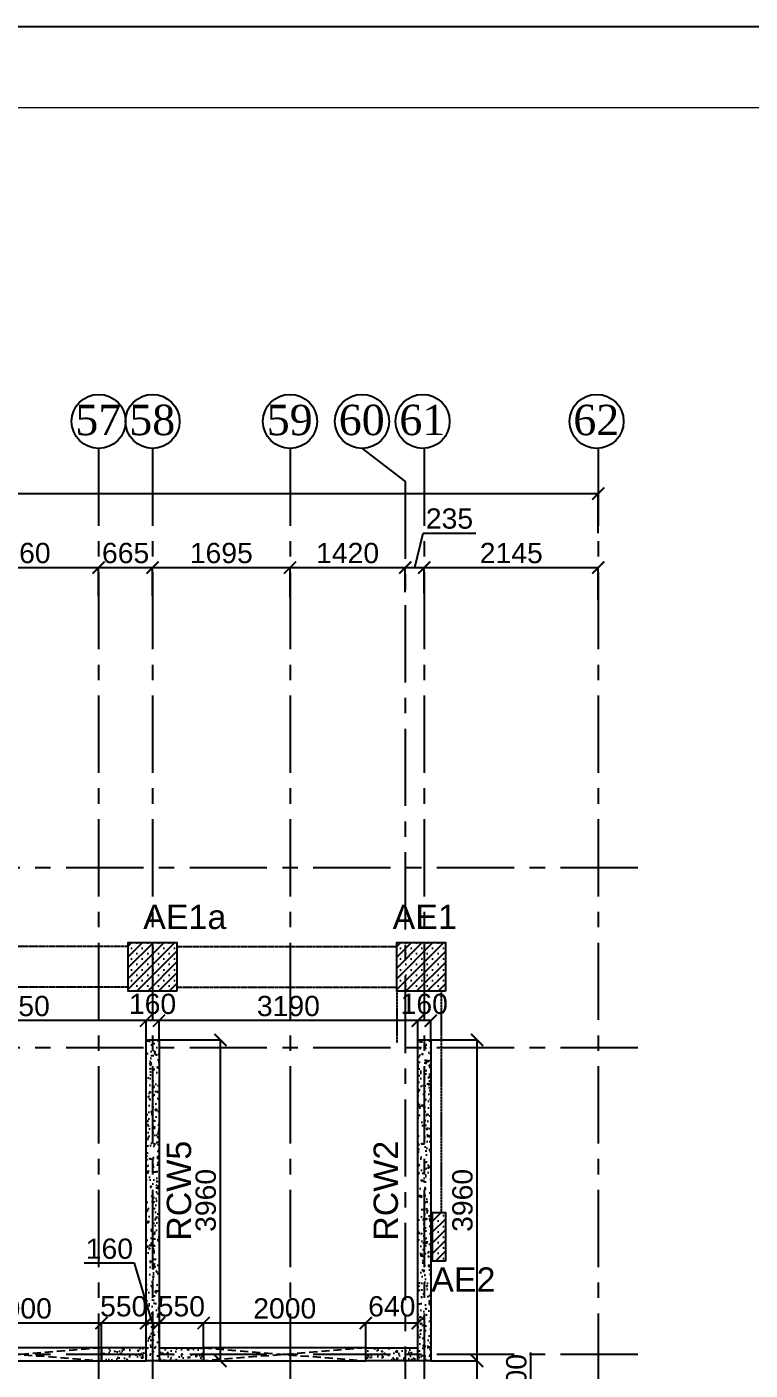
# Model space of a CAD drawing. Header units: inches. Extents: x 207135 to 337634, y -175669 to -89669.
# Drawn here: x 292982 to 301899, y -106237 to -89669 of the extents above; entities that cross this region are included whole.
import ezdxf

# ---------------------------------------------------------------- set-up
doc = ezdxf.new("R2010")
doc.units = ezdxf.units.IN
doc.header["$MEASUREMENT"] = 0
for name, pattern in [('CENTER', [50.8, 31.75, -6.35, 6.35, -6.35]), ('DASHED2', [9.525, 6.35, -3.175]), ('Hidden', [3, 2, -1])]:
    doc.linetypes.add(name, pattern=pattern)
for name, color, linetype in [('160 R.C. WALL HAT', 8, 'Continuous'), ('160 R.C.WALL', 6, 'Continuous'), ('160 WALL  OPENING LINE', 1, 'Continuous'), ('160 WALL OPEING', 1, 'Continuous'), ('AR-Column', 40, 'Continuous'), ('AR-Hidden', 251, 'DASHED2'), ('DIM', 251, 'Continuous'), ('GIRD CIR', 1, 'Continuous'), ('GIRD TEXT', 4, 'Continuous'), ('GRID', 8, 'CENTER'), ('GRID DIM', 4, 'Continuous'), ('NON S.WALL HATCH', 8, 'Continuous'), ('SHEAR WALL NAME', 3, 'Continuous'), ('TEXT-1', 3, 'Continuous')]:
    doc.layers.add(name, color=color, linetype=linetype)
doc.layers.add('JKEC COLHAT', color=2, linetype='Continuous', lineweight=20)
doc.styles.add('T200', font='sanss___.ttf', dxfattribs={"height": 250})
doc.styles.add('T300', font='sanss___.ttf', dxfattribs={"height": 350})
doc.styles.add('T400', font='romantic.ttf')
doc.dimstyles.new('T 200', dxfattribs={"dimtxt": 250, "dimasz": 150, "dimexe": 1, "dimexo": 0, "dimgap": 50, "dimtad": 1, "dimdec": 0, "dimdsep": 46, "dimtxsty": 'T200', "dimblk": 'ARCHTICK', "dimcen": 2.5, "dimdle": 1, "dimclrd": 5, "dimclre": 253, "dimclrt": 1, "dimadec": 0, "dimazin": 0, "dimtfac": 1, "dimtdec": 0, "dimtmove": 2, "dimatfit": 3, "dimfxl": 0, "dimarcsym": 0})
doc.dimstyles.new('T 300', dxfattribs={"dimtxt": 250, "dimasz": 150, "dimexe": 1, "dimexo": 0, "dimgap": 50, "dimtad": 1, "dimdec": 0, "dimrnd": 5, "dimdsep": 46, "dimtxsty": 'T200', "dimblk": 'ARCHTICK', "dimcen": 2.5, "dimdle": 1, "dimclrd": 5, "dimclre": 253, "dimclrt": 4, "dimadec": 0, "dimazin": 0, "dimtfac": 1, "dimtdec": 0, "dimtmove": 2, "dimatfit": 3, "dimfxl": 0, "dimarcsym": 0})
pattern_1 = [(45, (-132245.64, 74440.45), (-66.29126, 66.29126), []), (45, (-132179.35, 74440.45), (-66.29126, 66.29126), [0, -93.75])]
pattern_2 = [(50, (2124542.95, 287067.85), (179.315046, -15.688034), [18.75, -206.25]), (355, (2124542.95, 287067.85), (-34.687833, 188.048033), [15, -165]), (100.451444, (2124557.9, 287066.54), (144.627212, 172.359998), [15.935048, -175.285528]), (46.1842, (2124542.95, 287117.85), (266.810333, -41.37982), [28.125, -309.375]), (96.635635, (2124565.19, 287114.4), (233.665486, 243.52965), [23.902586, -262.92844]), (351.184164, (2124542.95, 287117.85), (233.665486, 243.52965), [22.5, -247.5]), (21, (2124567.95, 287105.35), (149.226763, -100.654723), [18.75, -206.25]), (326, (2124567.95, 287105.35), (60.828833, 181.287511), [15, -165]), (71.451445, (2124580.39, 287096.96), (210.055594, 80.632788), [15.935047, -175.285528]), (37.5, (2124542.95, 287067.85), (3.0399638, 83.2234635), [0, -163, 0, -167.5, 0, -165.625]), (7.5, (2124542.95, 287067.85), (65.7673844, 98.602928), [0, -95.5, 0, -159.25, 0, -63.125]), (327.5, (2124487.2, 287067.85), (133.455609, -5.638718), [0, -62.5, 0, -195, 0, -258.75]), (317.5, (2124462.2, 287067.85), (145.796542, 25.0262456), [0, -81.25, 0, -129.5, 0, -183.75])]

# ---------------------------------------------------------------- blocks, each defined once
blk = doc.blocks.new('_ARCHTICK')
at = {"color": 0, "linetype": 'ByBlock', "const_width": 0.15}
blk.add_lwpolyline([(-0.5, -0.5), (0.5, 0.5)], dxfattribs=at)
blk = doc.blocks.new('*D50')
at = {"layer": 'Defpoints', "color": 0}
for p in [(300026, -95426), (216957, -95914, 15), (300026, -95914, 15)]:
    blk.add_point(p, dxfattribs=at)
at = {"layer": 'GRID DIM', "color": 5, "lineweight": -2}
blk.add_line((216956, -95426), (300027, -95426), dxfattribs=at)
at = {"layer": 'GRID DIM', "color": 253, "lineweight": -2}
for p, q in [((216957, -95914), (216957, -95425)), ((300026, -95914), (300026, -95425))]:
    blk.add_line(p, q, dxfattribs=at)
at = {"layer": 'GRID DIM', "color": 5, "lineweight": -2, "xscale": 150, "yscale": 150, "zscale": 150, "rotation": 180}
blk.add_blockref('_ARCHTICK', (216957, -95426), dxfattribs=at)
at = {"layer": 'GRID DIM', "color": 5, "lineweight": -2, "xscale": 150, "yscale": 150, "zscale": 150}
blk.add_blockref('_ARCHTICK', (300026, -95426), dxfattribs=at)
at = {"layer": 'GRID DIM', "color": 4, "insert": (258492, -95247), "char_height": 250, "attachment_point": 5, "style": 'T200'}
blk.add_mtext('83070', dxfattribs=at)
blk = doc.blocks.new('*D104')
at = {"layer": 'Defpoints', "color": 0}
for p in [(293866, -96339), (293866, -96686, 15), (291906, -96896, 15)]:
    blk.add_point(p, dxfattribs=at)
at = {"layer": 'GRID DIM', "color": 5, "lineweight": -2}
blk.add_line((291905, -96339), (293867, -96339), dxfattribs=at)
at = {"layer": 'GRID DIM', "color": 253, "lineweight": -2}
for p, q in [((291906, -96896), (291906, -96338)), ((293866, -96686), (293866, -96338))]:
    blk.add_line(p, q, dxfattribs=at)
at = {"layer": 'GRID DIM', "color": 5, "lineweight": -2, "xscale": 150, "yscale": 150, "zscale": 150, "rotation": 180}
blk.add_blockref('_ARCHTICK', (291906, -96339), dxfattribs=at)
at = {"layer": 'GRID DIM', "color": 5, "lineweight": -2, "xscale": 150, "yscale": 150, "zscale": 150}
blk.add_blockref('_ARCHTICK', (293866, -96339), dxfattribs=at)
at = {"layer": 'GRID DIM', "color": 4, "insert": (292886, -96160), "char_height": 250, "attachment_point": 5, "style": 'T200'}
blk.add_mtext('1960', dxfattribs=at)
blk = doc.blocks.new('*D105')
at = {"layer": 'Defpoints', "color": 0}
for p in [(294531, -96339), (293866, -96686, 15), (294531, -96686, 15)]:
    blk.add_point(p, dxfattribs=at)
at = {"layer": 'GRID DIM', "color": 5, "lineweight": -2}
blk.add_line((293865, -96339), (294532, -96339), dxfattribs=at)
at = {"layer": 'GRID DIM', "color": 253, "lineweight": -2}
for p, q in [((293866, -96686), (293866, -96338)), ((294531, -96686), (294531, -96338))]:
    blk.add_line(p, q, dxfattribs=at)
at = {"layer": 'GRID DIM', "color": 5, "lineweight": -2, "xscale": 150, "yscale": 150, "zscale": 150, "rotation": 180}
blk.add_blockref('_ARCHTICK', (293866, -96339), dxfattribs=at)
at = {"layer": 'GRID DIM', "color": 5, "lineweight": -2, "xscale": 150, "yscale": 150, "zscale": 150}
blk.add_blockref('_ARCHTICK', (294531, -96339), dxfattribs=at)
at = {"layer": 'GRID DIM', "color": 4, "insert": (294199, -96160), "char_height": 250, "attachment_point": 5, "style": 'T200'}
blk.add_mtext('665', dxfattribs=at)
blk = doc.blocks.new('*D106')
at = {"layer": 'Defpoints', "color": 0}
for p in [(296226, -96339), (294531, -96686, 15), (296226, -96709, 15)]:
    blk.add_point(p, dxfattribs=at)
at = {"layer": 'GRID DIM', "color": 5, "lineweight": -2}
blk.add_line((294530, -96339), (296227, -96339), dxfattribs=at)
at = {"layer": 'GRID DIM', "color": 253, "lineweight": -2}
for p, q in [((294531, -96686), (294531, -96338)), ((296226, -96709), (296226, -96338))]:
    blk.add_line(p, q, dxfattribs=at)
at = {"layer": 'GRID DIM', "color": 5, "lineweight": -2, "xscale": 150, "yscale": 150, "zscale": 150, "rotation": 180}
blk.add_blockref('_ARCHTICK', (294531, -96339), dxfattribs=at)
at = {"layer": 'GRID DIM', "color": 5, "lineweight": -2, "xscale": 150, "yscale": 150, "zscale": 150}
blk.add_blockref('_ARCHTICK', (296226, -96339), dxfattribs=at)
at = {"layer": 'GRID DIM', "color": 4, "insert": (295379, -96160), "char_height": 250, "attachment_point": 5, "style": 'T200'}
blk.add_mtext('1695', dxfattribs=at)
blk = doc.blocks.new('*D107')
at = {"layer": 'Defpoints', "color": 0}
for p in [(297646, -96339), (296226, -96709, 15), (297646, -96642, 15)]:
    blk.add_point(p, dxfattribs=at)
at = {"layer": 'GRID DIM', "color": 5, "lineweight": -2}
blk.add_line((296225, -96339), (297647, -96339), dxfattribs=at)
at = {"layer": 'GRID DIM', "color": 253, "lineweight": -2}
for p, q in [((296226, -96709), (296226, -96338)), ((297646, -96642), (297646, -96338))]:
    blk.add_line(p, q, dxfattribs=at)
at = {"layer": 'GRID DIM', "color": 5, "lineweight": -2, "xscale": 150, "yscale": 150, "zscale": 150, "rotation": 180}
blk.add_blockref('_ARCHTICK', (296226, -96339), dxfattribs=at)
at = {"layer": 'GRID DIM', "color": 5, "lineweight": -2, "xscale": 150, "yscale": 150, "zscale": 150}
blk.add_blockref('_ARCHTICK', (297646, -96339), dxfattribs=at)
at = {"layer": 'GRID DIM', "color": 4, "insert": (296936, -96160), "char_height": 250, "attachment_point": 5, "style": 'T200'}
blk.add_mtext('1420', dxfattribs=at)
blk = doc.blocks.new('*D108')
at = {"layer": 'Defpoints', "color": 0}
for p in [(297881, -96339), (297646, -96642, 15), (297881, -96659, 15)]:
    blk.add_point(p, dxfattribs=at)
at = {"layer": 'GRID DIM', "color": 5, "lineweight": -2}
for p, q in [((297764, -96339), (297869, -95914)), ((297869, -95914), (298515, -95914)), ((297645, -96339), (297882, -96339))]:
    blk.add_line(p, q, dxfattribs=at)
at = {"layer": 'GRID DIM', "color": 253, "lineweight": -2}
for p, q in [((297646, -96642), (297646, -96338)), ((297881, -96659), (297881, -96338))]:
    blk.add_line(p, q, dxfattribs=at)
at = {"layer": 'GRID DIM', "color": 5, "lineweight": -2, "xscale": 150, "yscale": 150, "zscale": 150, "rotation": 180}
blk.add_blockref('_ARCHTICK', (297646, -96339), dxfattribs=at)
at = {"layer": 'GRID DIM', "color": 5, "lineweight": -2, "xscale": 150, "yscale": 150, "zscale": 150}
blk.add_blockref('_ARCHTICK', (297881, -96339), dxfattribs=at)
at = {"layer": 'GRID DIM', "color": 4, "insert": (298192, -95735), "char_height": 250, "attachment_point": 5, "style": 'T200'}
blk.add_mtext('235', dxfattribs=at)
blk = doc.blocks.new('*D109')
at = {"layer": 'Defpoints', "color": 0}
for p in [(300026, -96339), (297881, -96659, 15), (300026, -96735, 15)]:
    blk.add_point(p, dxfattribs=at)
at = {"layer": 'GRID DIM', "color": 5, "lineweight": -2}
blk.add_line((297880, -96339), (300027, -96339), dxfattribs=at)
at = {"layer": 'GRID DIM', "color": 253, "lineweight": -2}
for p, q in [((297881, -96659), (297881, -96338)), ((300026, -96735), (300026, -96338))]:
    blk.add_line(p, q, dxfattribs=at)
at = {"layer": 'GRID DIM', "color": 5, "lineweight": -2, "xscale": 150, "yscale": 150, "zscale": 150, "rotation": 180}
blk.add_blockref('_ARCHTICK', (297881, -96339), dxfattribs=at)
at = {"layer": 'GRID DIM', "color": 5, "lineweight": -2, "xscale": 150, "yscale": 150, "zscale": 150}
blk.add_blockref('_ARCHTICK', (300026, -96339), dxfattribs=at)
at = {"layer": 'GRID DIM', "color": 4, "insert": (298954, -96160), "char_height": 250, "attachment_point": 5, "style": 'T200'}
blk.add_mtext('2145', dxfattribs=at)
blk = doc.blocks.new('*D407')
at = {"layer": 'Defpoints', "color": 0}
for p in [(297801, -101926), (297801, -102163, 15), (297961, -102163, 15)]:
    blk.add_point(p, dxfattribs=at)
at = {"layer": 'DIM', "color": 5, "lineweight": -2}
blk.add_line((297962, -101926), (297800, -101926), dxfattribs=at)
at = {"layer": 'DIM', "color": 253, "lineweight": -2}
for p, q in [((297801, -102163), (297801, -101925)), ((297961, -102163), (297961, -101925))]:
    blk.add_line(p, q, dxfattribs=at)
at = {"layer": 'DIM', "color": 5, "lineweight": -2, "xscale": 150, "yscale": 150, "zscale": 150, "rotation": 180}
blk.add_blockref('_ARCHTICK', (297801, -101926), dxfattribs=at)
at = {"layer": 'DIM', "color": 5, "lineweight": -2, "xscale": 150, "yscale": 150, "zscale": 150}
blk.add_blockref('_ARCHTICK', (297961, -101926), dxfattribs=at)
at = {"layer": 'DIM', "color": 1, "insert": (297881, -101721), "char_height": 250, "attachment_point": 5, "style": 'T200'}
blk.add_mtext('160', dxfattribs=at)
blk = doc.blocks.new('*D408')
at = {"layer": 'Defpoints', "color": 0}
for p in [(294611, -101926), (294611, -102163, 15), (297801, -102163, 15)]:
    blk.add_point(p, dxfattribs=at)
at = {"layer": 'DIM', "color": 5, "lineweight": -2}
blk.add_line((297802, -101926), (294610, -101926), dxfattribs=at)
at = {"layer": 'DIM', "color": 253, "lineweight": -2}
for p, q in [((294611, -102163), (294611, -101925)), ((297801, -102163), (297801, -101925))]:
    blk.add_line(p, q, dxfattribs=at)
at = {"layer": 'DIM', "color": 5, "lineweight": -2, "xscale": 150, "yscale": 150, "zscale": 150, "rotation": 180}
blk.add_blockref('_ARCHTICK', (294611, -101926), dxfattribs=at)
at = {"layer": 'DIM', "color": 5, "lineweight": -2, "xscale": 150, "yscale": 150, "zscale": 150}
blk.add_blockref('_ARCHTICK', (297801, -101926), dxfattribs=at)
at = {"layer": 'DIM', "color": 1, "insert": (296206, -101747), "char_height": 250, "attachment_point": 5, "style": 'T200'}
blk.add_mtext('3190', dxfattribs=at)
blk = doc.blocks.new('*D409')
at = {"layer": 'Defpoints', "color": 0}
for p in [(294451, -101926), (294451, -102163, 15), (294611, -102163, 15)]:
    blk.add_point(p, dxfattribs=at)
at = {"layer": 'DIM', "color": 5, "lineweight": -2}
blk.add_line((294612, -101926), (294450, -101926), dxfattribs=at)
at = {"layer": 'DIM', "color": 253, "lineweight": -2}
for p, q in [((294451, -102163), (294451, -101925)), ((294611, -102163), (294611, -101925))]:
    blk.add_line(p, q, dxfattribs=at)
at = {"layer": 'DIM', "color": 5, "lineweight": -2, "xscale": 150, "yscale": 150, "zscale": 150, "rotation": 180}
blk.add_blockref('_ARCHTICK', (294451, -101926), dxfattribs=at)
at = {"layer": 'DIM', "color": 5, "lineweight": -2, "xscale": 150, "yscale": 150, "zscale": 150}
blk.add_blockref('_ARCHTICK', (294611, -101926), dxfattribs=at)
at = {"layer": 'DIM', "color": 1, "insert": (294531, -101721), "char_height": 250, "attachment_point": 5, "style": 'T200'}
blk.add_mtext('160', dxfattribs=at)
blk = doc.blocks.new('*D410')
at = {"layer": 'Defpoints', "color": 0}
for p in [(291301, -101926), (291301, -102163, 15), (294451, -102163, 15)]:
    blk.add_point(p, dxfattribs=at)
at = {"layer": 'DIM', "color": 5, "lineweight": -2}
blk.add_line((294452, -101926), (291300, -101926), dxfattribs=at)
at = {"layer": 'DIM', "color": 253, "lineweight": -2}
for p, q in [((291301, -102163), (291301, -101925)), ((294451, -102163), (294451, -101925))]:
    blk.add_line(p, q, dxfattribs=at)
at = {"layer": 'DIM', "color": 5, "lineweight": -2, "xscale": 150, "yscale": 150, "zscale": 150, "rotation": 180}
blk.add_blockref('_ARCHTICK', (291301, -101926), dxfattribs=at)
at = {"layer": 'DIM', "color": 5, "lineweight": -2, "xscale": 150, "yscale": 150, "zscale": 150}
blk.add_blockref('_ARCHTICK', (294451, -101926), dxfattribs=at)
at = {"layer": 'DIM', "color": 1, "insert": (292876, -101747), "char_height": 250, "attachment_point": 5, "style": 'T200'}
blk.add_mtext('3150', dxfattribs=at)
blk = doc.blocks.new('*D431')
at = {"layer": 'Defpoints', "color": 0}
for p in [(297161, -105656), (297161, -105963, 15), (297801, -105943, 15)]:
    blk.add_point(p, dxfattribs=at)
at = {"layer": 'DIM', "color": 5, "lineweight": -2}
blk.add_line((297802, -105656), (297160, -105656), dxfattribs=at)
at = {"layer": 'DIM', "color": 253, "lineweight": -2}
for p, q in [((297161, -105963), (297161, -105655)), ((297801, -105943), (297801, -105655))]:
    blk.add_line(p, q, dxfattribs=at)
at = {"layer": 'DIM', "color": 5, "lineweight": -2, "xscale": 150, "yscale": 150, "zscale": 150, "rotation": 180}
blk.add_blockref('_ARCHTICK', (297161, -105656), dxfattribs=at)
at = {"layer": 'DIM', "color": 5, "lineweight": -2, "xscale": 150, "yscale": 150, "zscale": 150}
blk.add_blockref('_ARCHTICK', (297801, -105656), dxfattribs=at)
at = {"layer": 'DIM', "color": 1, "insert": (297481, -105451), "char_height": 250, "attachment_point": 5, "style": 'T200'}
blk.add_mtext('640', dxfattribs=at)
blk = doc.blocks.new('*D432')
at = {"layer": 'Defpoints', "color": 0}
for p in [(295161, -105656), (295161, -105963, 15), (297161, -105963, 15)]:
    blk.add_point(p, dxfattribs=at)
at = {"layer": 'DIM', "color": 5, "lineweight": -2}
blk.add_line((297162, -105656), (295160, -105656), dxfattribs=at)
at = {"layer": 'DIM', "color": 253, "lineweight": -2}
for p, q in [((295161, -105963), (295161, -105655)), ((297161, -105963), (297161, -105655))]:
    blk.add_line(p, q, dxfattribs=at)
at = {"layer": 'DIM', "color": 5, "lineweight": -2, "xscale": 150, "yscale": 150, "zscale": 150, "rotation": 180}
blk.add_blockref('_ARCHTICK', (295161, -105656), dxfattribs=at)
at = {"layer": 'DIM', "color": 5, "lineweight": -2, "xscale": 150, "yscale": 150, "zscale": 150}
blk.add_blockref('_ARCHTICK', (297161, -105656), dxfattribs=at)
at = {"layer": 'DIM', "color": 1, "insert": (296161, -105477), "char_height": 250, "attachment_point": 5, "style": 'T200'}
blk.add_mtext('2000', dxfattribs=at)
blk = doc.blocks.new('*D433')
at = {"layer": 'Defpoints', "color": 0}
for p in [(294611, -105656), (294611, -105844, 15), (295161, -105963, 15)]:
    blk.add_point(p, dxfattribs=at)
at = {"layer": 'DIM', "color": 5, "lineweight": -2}
blk.add_line((295162, -105656), (294610, -105656), dxfattribs=at)
at = {"layer": 'DIM', "color": 253, "lineweight": -2}
for p, q in [((294611, -105844), (294611, -105655)), ((295161, -105963), (295161, -105655))]:
    blk.add_line(p, q, dxfattribs=at)
at = {"layer": 'DIM', "color": 5, "lineweight": -2, "xscale": 150, "yscale": 150, "zscale": 150, "rotation": 180}
blk.add_blockref('_ARCHTICK', (294611, -105656), dxfattribs=at)
at = {"layer": 'DIM', "color": 5, "lineweight": -2, "xscale": 150, "yscale": 150, "zscale": 150}
blk.add_blockref('_ARCHTICK', (295161, -105656), dxfattribs=at)
at = {"layer": 'DIM', "color": 1, "insert": (294886, -105451), "char_height": 250, "attachment_point": 5, "style": 'T200'}
blk.add_mtext('550', dxfattribs=at)
blk = doc.blocks.new('*D434')
at = {"layer": 'Defpoints', "color": 0}
for p in [(294451, -105656), (294451, -105812, 15), (294611, -105844, 15)]:
    blk.add_point(p, dxfattribs=at)
at = {"layer": 'DIM', "color": 5, "lineweight": -2}
for p, q in [((294309, -104919), (293689, -104919)), ((294531, -105656), (294309, -104919)), ((294612, -105656), (294450, -105656))]:
    blk.add_line(p, q, dxfattribs=at)
at = {"layer": 'DIM', "color": 253, "lineweight": -2}
for p, q in [((294451, -105812), (294451, -105655)), ((294611, -105844), (294611, -105655))]:
    blk.add_line(p, q, dxfattribs=at)
at = {"layer": 'DIM', "color": 5, "lineweight": -2, "xscale": 150, "yscale": 150, "zscale": 150, "rotation": 180}
blk.add_blockref('_ARCHTICK', (294451, -105656), dxfattribs=at)
at = {"layer": 'DIM', "color": 5, "lineweight": -2, "xscale": 150, "yscale": 150, "zscale": 150}
blk.add_blockref('_ARCHTICK', (294611, -105656), dxfattribs=at)
at = {"layer": 'DIM', "color": 1, "insert": (293999, -104740), "char_height": 250, "attachment_point": 5, "style": 'T200'}
blk.add_mtext('160', dxfattribs=at)
blk = doc.blocks.new('*D435')
at = {"layer": 'Defpoints', "color": 0}
for p in [(293901, -105656), (294451, -105812, 15), (293901, -105963, 15)]:
    blk.add_point(p, dxfattribs=at)
at = {"layer": 'DIM', "color": 5, "lineweight": -2}
blk.add_line((294452, -105656), (293900, -105656), dxfattribs=at)
at = {"layer": 'DIM', "color": 253, "lineweight": -2}
for p, q in [((293901, -105963), (293901, -105655)), ((294451, -105812), (294451, -105655))]:
    blk.add_line(p, q, dxfattribs=at)
at = {"layer": 'DIM', "color": 5, "lineweight": -2, "xscale": 150, "yscale": 150, "zscale": 150, "rotation": 180}
blk.add_blockref('_ARCHTICK', (293901, -105656), dxfattribs=at)
at = {"layer": 'DIM', "color": 5, "lineweight": -2, "xscale": 150, "yscale": 150, "zscale": 150}
blk.add_blockref('_ARCHTICK', (294451, -105656), dxfattribs=at)
at = {"layer": 'DIM', "color": 1, "insert": (294176, -105451), "char_height": 250, "attachment_point": 5, "style": 'T200'}
blk.add_mtext('550', dxfattribs=at)
blk = doc.blocks.new('*D436')
at = {"layer": 'Defpoints', "color": 0}
for p in [(291901, -105656), (291901, -105963, 15), (293901, -105963, 15)]:
    blk.add_point(p, dxfattribs=at)
at = {"layer": 'DIM', "color": 5, "lineweight": -2}
blk.add_line((293902, -105656), (291900, -105656), dxfattribs=at)
at = {"layer": 'DIM', "color": 253, "lineweight": -2}
for p, q in [((291901, -105963), (291901, -105655)), ((293901, -105963), (293901, -105655))]:
    blk.add_line(p, q, dxfattribs=at)
at = {"layer": 'DIM', "color": 5, "lineweight": -2, "xscale": 150, "yscale": 150, "zscale": 150, "rotation": 180}
blk.add_blockref('_ARCHTICK', (291901, -105656), dxfattribs=at)
at = {"layer": 'DIM', "color": 5, "lineweight": -2, "xscale": 150, "yscale": 150, "zscale": 150}
blk.add_blockref('_ARCHTICK', (293901, -105656), dxfattribs=at)
at = {"layer": 'DIM', "color": 1, "insert": (292901, -105477), "char_height": 250, "attachment_point": 5, "style": 'T200'}
blk.add_mtext('2000', dxfattribs=at)
blk = doc.blocks.new('*D539')
at = {"layer": 'Defpoints', "color": 0}
for p in [(294611, -102163, 15), (295367, -102163), (294611, -106123, 15)]:
    blk.add_point(p, dxfattribs=at)
at = {"layer": 'DIM', "color": 253, "lineweight": -2}
for p, q in [((294611, -102163), (295368, -102163)), ((294611, -106123), (295368, -106123))]:
    blk.add_line(p, q, dxfattribs=at)
at = {"layer": 'DIM', "color": 5, "lineweight": -2}
blk.add_line((295367, -106124), (295367, -102162), dxfattribs=at)
at = {"layer": 'DIM', "color": 5, "lineweight": -2, "xscale": 150, "yscale": 150, "zscale": 150}
for p, rotation in [((295367, -102163), 90), ((295367, -106123), 270)]:
    blk.add_blockref('_ARCHTICK', p, dxfattribs=dict(at, rotation=rotation))
at = {"layer": 'DIM', "color": 1, "insert": (295188, -104143), "char_height": 250, "attachment_point": 5, "rotation": 90, "style": 'T200'}
blk.add_mtext('3960', dxfattribs=at)
blk = doc.blocks.new('*D643')
at = {"layer": 'Defpoints', "color": 0}
for p in [(297961, -106123, 15), (298532, -106123), (297961, -107923, 15)]:
    blk.add_point(p, dxfattribs=at)
at = {"layer": 'DIM', "color": 5, "lineweight": -2}
for p, q in [((299196, -106831), (299196, -106020)), ((298532, -107924), (298532, -106122)), ((298532, -107023), (299196, -106831))]:
    blk.add_line(p, q, dxfattribs=at)
at = {"layer": 'DIM', "color": 253, "lineweight": -2}
for p, q in [((297961, -106123), (298533, -106123)), ((297961, -107923), (298533, -107923))]:
    blk.add_line(p, q, dxfattribs=at)
at = {"layer": 'DIM', "color": 5, "lineweight": -2, "xscale": 150, "yscale": 150, "zscale": 150}
for p, rotation in [((298532, -106123), 90), ((298532, -107923), 270)]:
    blk.add_blockref('_ARCHTICK', p, dxfattribs=dict(at, rotation=rotation))
at = {"layer": 'DIM', "color": 1, "insert": (299017, -106426), "char_height": 250, "attachment_point": 5, "rotation": 90, "style": 'T200'}
blk.add_mtext('1800', dxfattribs=at)
blk = doc.blocks.new('*D644')
at = {"layer": 'Defpoints', "color": 0}
for p in [(297961, -102163, 15), (298532, -102163), (297961, -106123, 15)]:
    blk.add_point(p, dxfattribs=at)
at = {"layer": 'DIM', "color": 253, "lineweight": -2}
for p, q in [((297961, -102163), (298533, -102163)), ((297961, -106123), (298533, -106123))]:
    blk.add_line(p, q, dxfattribs=at)
at = {"layer": 'DIM', "color": 5, "lineweight": -2}
blk.add_line((298532, -106124), (298532, -102162), dxfattribs=at)
at = {"layer": 'DIM', "color": 5, "lineweight": -2, "xscale": 150, "yscale": 150, "zscale": 150}
for p, rotation in [((298532, -102163), 90), ((298532, -106123), 270)]:
    blk.add_blockref('_ARCHTICK', p, dxfattribs=dict(at, rotation=rotation))
at = {"layer": 'DIM', "color": 1, "insert": (298353, -104143), "char_height": 250, "attachment_point": 5, "rotation": 90, "style": 'T200'}
blk.add_mtext('3960', dxfattribs=at)
blk = doc.blocks.new('A$C02A55DAE')
at = {"layer": 'NON S.WALL HATCH'}
h = blk.add_hatch(dxfattribs=at)
h.set_pattern_fill('SACNCR', color=256, scale=1000)
h.set_pattern_definition(pattern_1)
h.paths.add_polyline_path([(76019, 600), (75419, 600), (75419, 1200), (76019, 1200)])
h = blk.add_hatch(dxfattribs=at)
h.set_pattern_fill('SACNCR', color=256, scale=1000)
h.set_pattern_definition(pattern_1)
h.paths.add_polyline_path([(79329, 600), (78729, 600), (78729, 1200), (79329, 1200)])
h = blk.add_hatch(dxfattribs=at)
h.set_pattern_fill('SACNCR', color=256, scale=1000)
h.set_pattern_definition([(45, (-132245.64, 75915.45), (-66.29126, 66.29126), []), (45, (-132179.35, 75915.45), (-66.29126, 66.29126), [0, -93.75])])
h.paths.add_polyline_path([(79329, -2730), (79169, -2730), (79169, -2130), (79329, -2130)])
at = {"layer": 'AR-Column', "color": 4, "elevation": -29}
for points in [[(76019, 600), (75419, 600), (75419, 1200), (76019, 1200)], [(79329, 600), (78729, 600), (78729, 1200), (79329, 1200)], [(79329, -2730), (79169, -2730), (79169, -2130), (79329, -2130)]]:
    blk.add_lwpolyline(points, close=True, dxfattribs=at)
at = {"layer": 'AR-Hidden', "ltscale": 0.009}
for p, q in [((75419, 1150, -29), (72709, 1150, -29)), ((76019, 1150, -29), (78729, 1150, -29)), ((75419, 650, -29), (72709, 650, -29)), ((76019, 650, -29), (78729, 650, -29)), ((78729, 600, -29), (78729, -40, -29)), ((79279, 600, -29), (79279, -2130, -29))]:
    blk.add_line(p, q, dxfattribs=at)

msp = doc.modelspace()

# ---------------------------------------------------------------- hatches: boundary and pattern name
at = {"layer": '160 R.C. WALL HAT'}
h = msp.add_hatch(dxfattribs=at)
h.set_pattern_fill('AR-CONC', color=256, scale=25)
h.set_pattern_definition(pattern_2)
h.paths.add_polyline_path([(294451, -102162.5), (294611, -102162.5), (294611, -106122.5), (294451, -106122.5)])
h = msp.add_hatch(dxfattribs=at)
h.set_pattern_fill('AR-CONC', color=256, scale=25)
h.set_pattern_definition(pattern_2)
h.paths.add_polyline_path([(297801, -102162.5), (297961, -102162.5), (297961, -106122.5), (297801, -106122.5)])
h = msp.add_hatch(dxfattribs=at)
h.set_pattern_fill('AR-CONC', color=256, scale=25)
h.set_pattern_definition(pattern_2)
h.paths.add_polyline_path([(293901, -106122.5), (293901, -105962.5), (294451, -105962.5), (294451, -106122.5)])
h = msp.add_hatch(dxfattribs=at)
h.set_pattern_fill('AR-CONC', color=256, scale=25)
h.set_pattern_definition(pattern_2)
h.paths.add_polyline_path([(294611, -106122.5), (294611, -105962.5), (295161, -105962.5), (295161, -106122.5)])
h = msp.add_hatch(dxfattribs=at)
h.set_pattern_fill('AR-CONC', color=256, scale=25)
h.set_pattern_definition(pattern_2)
h.paths.add_polyline_path([(297181, -105962.5), (297801, -105962.5), (297801, -106122.5), (297181, -106122.5)])

# ---------------------------------------------------------------- linework, layer by layer
at = {"layer": '160 R.C.WALL'}
for p, q in [((294451, -105962.5, 14.7), (293901, -105962.5, 14.7)), ((293901, -105962.5, 14.7), (293901, -106123.1, 14.7)), ((294611, -105962.5, 14.7), (295161, -105962.5, 14.7)), ((295161, -105962.5, 14.7), (295161, -106122.5, 14.7)), ((293901, -106122.5, 14.7), (294451, -106122.5, 14.7)), ((295161, -106122.5, 14.7), (294611, -106122.5, 14.7))]:
    msp.add_line(p, q, dxfattribs=at)
at = {"layer": '160 R.C.WALL', "elevation": 14.7}
for points in [[(294611, -106122.5), (294451, -106122.5), (294451, -102162.5), (294611, -102162.5)], [(297961, -106122.5), (297801, -106122.5), (297801, -102162.5), (297961, -102162.5)]]:
    msp.add_lwpolyline(points, close=True, dxfattribs=at)
msp.add_lwpolyline([(297801, -106122.5), (297161, -106122.5), (297161, -105962.5), (297801, -105962.5)], dxfattribs=at)
at = {"layer": '160 WALL  OPENING LINE', "elevation": 14.7}
for points in [[(293901, -105962.5), (291901, -105962.5), (291901, -106122.5), (293901, -106122.5)], [(297161, -105962.5), (295161, -105962.5), (295161, -106122.5), (297161, -106122.5)]]:
    msp.add_lwpolyline(points, close=True, dxfattribs=at)
at = {"layer": '160 WALL OPEING', "linetype": 'Hidden', "ltscale": 50}
for p, q in [((293901, -105962.5, 14.7), (291901, -106122.5, 14.7)), ((291901, -105962.5, 14.7), (293901, -106122.5, 14.7)), ((297161, -105962.5, 14.7), (295161, -106122.5, 14.7)), ((295161, -105962.5, 14.7), (297161, -106122.5, 14.7))]:
    msp.add_line(p, q, dxfattribs=at)
at = {"layer": 'Defpoints', "ltscale": 0.2}
msp.add_lwpolyline([(207134.8, -175669), (329134.8, -175669), (329134.8, -89669), (207134.8, -89669)], close=True, dxfattribs=at)
msp.add_lwpolyline([(207134.8, -175669), (329134.8, -175669), (329134.8, -89669), (207134.8, -89669)], close=True, dxfattribs=at)
at = {"layer": 'GIRD CIR'}
for centre in [(293866, -94535.4, 14.7), (294531, -94535.4, 14.7), (296226, -94535.4, 14.7), (297113.8, -94535.4, 14.7), (297861, -94535.4, 14.7), (300006, -94535.4, 14.7)]:
    msp.add_circle(centre, 333.3, dxfattribs=at)
at = {"layer": 'GRID', "ltscale": 30}
for p, q in [((293866, -94868.8, 14.7), (293866, -126522.9, 14.7)), ((294531, -94868.8, 14.7), (294531, -126522.9, 14.7)), ((296226, -94868.8, 14.7), (296226, -126522.9, 14.7)), ((297113.8, -94868.8, 14.7), (297646, -95277.2, 14.7)), ((297881, -94868.8, 14.7), (297881, -126522.9, 14.7)), ((300026, -94868.8, 14.7), (300026, -126522.9, 14.7)), ((297646, -95277.2, 14.7), (297646, -126522.9, 14.7)), ((300513.9, -100042.6, 14.7), (213696.9, -100042.6, 14.7)), ((300513.9, -102262.5, 14.7), (213696.9, -102262.5, 14.7)), ((300513.9, -106042.5, 14.7), (213696.9, -106042.5, 14.7))]:
    msp.add_line(p, q, dxfattribs=at)
at = {"layer": 'JKEC COLHAT', "ltscale": 0.2}
msp.add_lwpolyline([(208134.8, -174669), (328134.8, -174669), (328134.8, -90669), (208134.8, -90669)], close=True, dxfattribs=at)
msp.add_lwpolyline([(208134.8, -174669), (328134.8, -174669), (328134.8, -90669), (208134.8, -90669)], close=True, dxfattribs=at)

# ---------------------------------------------------------------- block references
at = {"layer": 'DIM', "color": 1}
msp.add_blockref('A$C02A55DAE', (218812.4, -102162.5, 14.7), dxfattribs=at)

# ---------------------------------------------------------------- texts
at = {"layer": 'GIRD TEXT', "ltscale": 7, "style": 'T400'}
for s, p in [('57', (293579, -94704.8)), ('58', (294244, -94704.8)), ('59', (295939, -94704.8)), ('60', (296826.8, -94704.8)), ('61', (297574, -94704.8)), ('62', (299719, -94704.8))]:
    msp.add_text(s, height=375, dxfattribs=at).set_placement(p)
at = {"layer": 'SHEAR WALL NAME', "ltscale": 7, "style": 'T300'}
for s, p in [('RCW5', (295006.4, -104641.2)), ('RCW2', (297556.2, -104641.2))]:
    msp.add_text(s, height=300, rotation=90, dxfattribs=at).set_placement(p)
at = {"layer": 'TEXT-1', "color": 4, "style": 'T300'}
for s, p in [('AE1a', (294415.9, -100796.2)), ('AE1', (297490.6, -100796.2)), ('AE2', (297967.3, -105269.9))]:
    msp.add_text(s, height=300, dxfattribs=at).set_placement(p)

# ---------------------------------------------------------------- dimensions: what is measured, and where the dimension line sits
at = {"layer": 'DIM'}
for base, p1, p2, angle, picture, middle in [((294451, -101926.4), (294611, -102162.5, 14.7), (294451, -102162.5, 14.7), 180, '*D409', (294531, -101721.4)), ((297801, -101926.4), (297961, -102162.5, 14.7), (297801, -102162.5, 14.7), 180, '*D407', (297881, -101721.4)), ((291301, -101926.4), (294451, -102162.5, 14.7), (291301, -102162.5, 14.7), 180, '*D410', (292876, -101747.4)), ((294611, -101926.4), (297801, -102162.5, 14.7), (294611, -102162.5, 14.7), 180, '*D408', (296206, -101747.4)), ((295366.7, -102162.5), (294611, -106122.5, 14.7), (294611, -102162.5, 14.7), 90, '*D539', (295187.8, -104142.5)), ((298531.8, -102162.5), (297961, -106122.5, 14.7), (297961, -102162.5, 14.7), 90, '*D644', (298352.8, -104142.5)), ((291901, -105655.9), (293901, -105962.5, 14.7), (291901, -105962.5, 14.7), 180, '*D436', (292901, -105477.2)), ((293901, -105655.9), (294451, -105812.3, 14.7), (293901, -105962.5, 14.7), 180, '*D435', (294176, -105451.2)), ((294611, -105655.9), (295161, -105962.5, 14.7), (294611, -105844.1, 14.7), 180, '*D433', (294886, -105451.2)), ((295161, -105655.9), (297161, -105962.5, 14.7), (295161, -105962.5, 14.7), 180, '*D432', (296161, -105477.2)), ((297161, -105655.9), (297801, -105942.5, 14.7), (297161, -105962.5, 14.7), 180, '*D431', (297481, -105451))]:
    dim = msp.add_linear_dim(base=base, p1=p1, p2=p2, angle=angle, dimstyle='T 200', dxfattribs=at)
    dim.commit()
    dim.dimension.update_dxf_attribs({"geometry": picture, "text_midpoint": middle})
for base, p1, p2, angle, picture, middle in [((294451, -105655.9), (294611, -105844.1, 14.7), (294451, -105812.3, 14.7), 180, '*D434', (294259.1, -104918.6)), ((298531.8, -106122.5), (297961, -107922.5, 14.7), (297961, -106122.5, 14.7), 90, '*D643', (299196, -106781))]:
    dim = msp.add_linear_dim(base=base, p1=p1, p2=p2, angle=angle, dimstyle='T 200', override={"dimtmove": 1}, dxfattribs=at)
    dim.commit()
    dim.dimension.update_dxf_attribs({"geometry": picture, "text_midpoint": middle, "dimtype": 160})
at = {"layer": 'GRID DIM'}
for base, p1, p2, picture, middle in [((300026, -95426.3), (216957.4, -95914.3, 14.7), (300026, -95914.3, 14.7), '*D50', (258491.7, -95247.4)), ((293866, -96339.1), (291906, -96895.9, 14.7), (293866, -96685.5, 14.7), '*D104', (292886, -96160.2)), ((294531, -96339.1), (293866, -96685.5, 14.7), (294531, -96685.5, 14.7), '*D105', (294198.5, -96160.2)), ((296226, -96339.1), (294531, -96685.5, 14.7), (296226, -96709.5, 14.7), '*D106', (295378.5, -96160.2)), ((297646, -96339.1), (296226, -96709.5, 14.7), (297646, -96642, 14.7), '*D107', (296936, -96160.3)), ((300026, -96339.1), (297881, -96658.8, 14.7), (300026, -96734.6, 14.7), '*D109', (298953.5, -96160.3))]:
    dim = msp.add_linear_dim(base=base, p1=p1, p2=p2, dimstyle='T 300', dxfattribs=at)
    dim.commit()
    dim.dimension.update_dxf_attribs({"geometry": picture, "text_midpoint": middle})
dim = msp.add_linear_dim(base=(297881, -96339.1), p1=(297646, -96642, 14.7), p2=(297881, -96658.8, 14.7), dimstyle='T 300', override={"dimtmove": 1}, dxfattribs=at)
dim.commit()
dim.dimension.update_dxf_attribs({"geometry": '*D108', "text_midpoint": (297918.7, -95913.8), "dimtype": 160})

doc.saveas('drawing.dxf')
